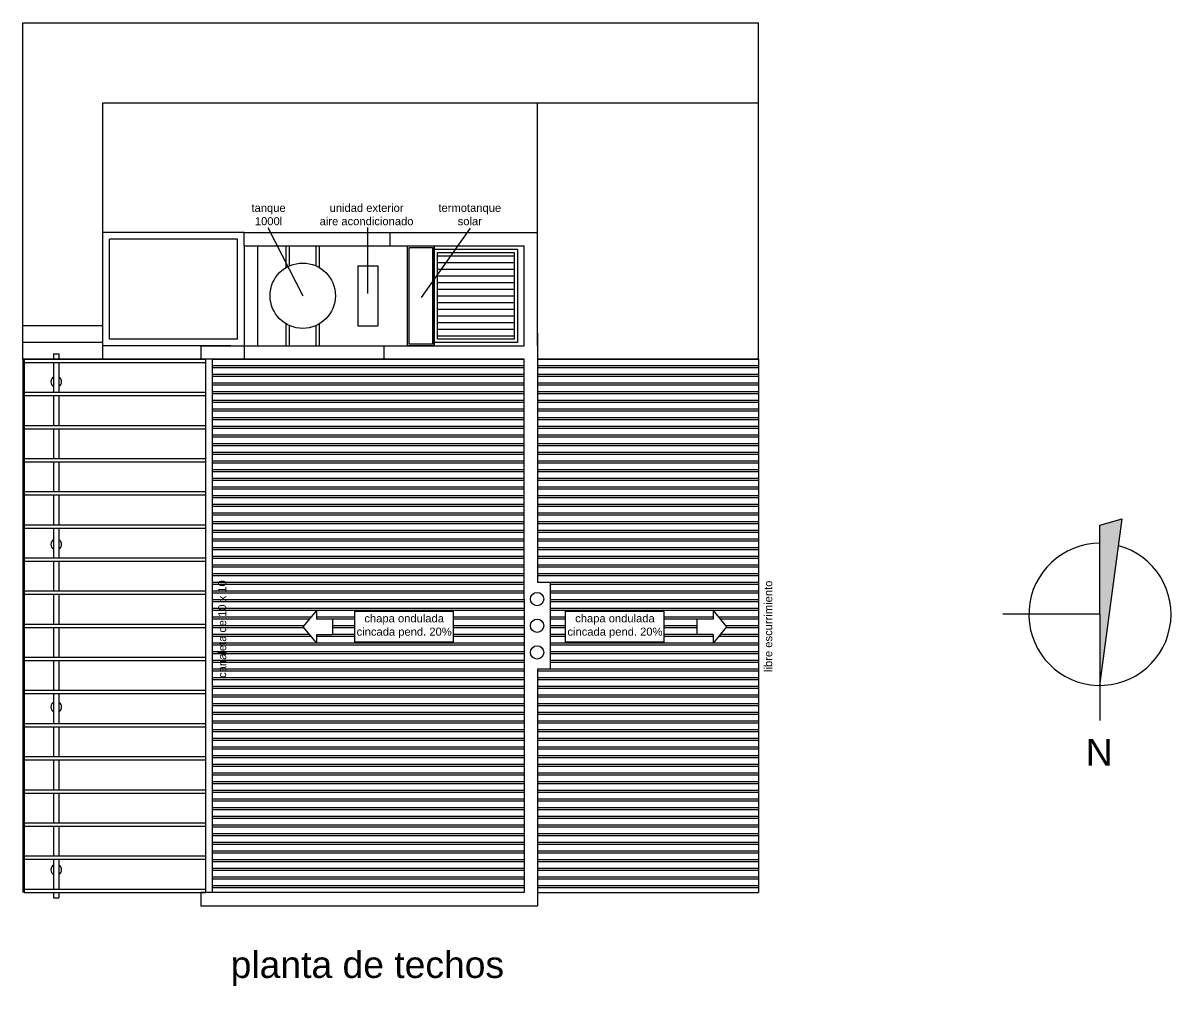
# Model space of a CAD drawing. Header units: millimetres. Extents: x 0 to 6982707, y 6395274 to 12792127.
# Drawn here: x 3491427.64 to 3491444.85, y 6396010.09 to 6396024.54 of the extents above; entities that cross this region are included whole.
import ezdxf

# ---------------------------------------------------------------- set-up
doc = ezdxf.new("R2010")
doc.units = ezdxf.units.MM
doc.header["$LTSCALE"] = 0.01
doc.linetypes.add('DASHED', pattern=[19.05, 12.7, -6.35])
for name, color, linetype in [('auxiliar', 1, 'Continuous'), ('loteo', 4, 'Continuous'), ('mamposteria', 3, 'Continuous')]:
    doc.layers.add(name, color=color, linetype=linetype)
doc.styles.add('ARIAL', font='arial.ttf')

msp = doc.modelspace()

# ---------------------------------------------------------------- hatches: boundary and pattern name
at = {"layer": 'loteo', "ltscale": 0.01}
h = msp.add_hatch(color=256, dxfattribs=at)
h.dxf.hatch_style = 1
h.paths.add_polyline_path([(3491444.119, 6396017.103), (3491443.787, 6396017.005), (3491443.787, 6396015.669), (3491443.787, 6396014.602)])

# ---------------------------------------------------------------- linework, layer by layer
at = {"layer": 'auxiliar', "linetype": 'DASHED'}
for p, q in [((3491427.635, 6396019.498), (3491427.635, 6396011.498)), ((3491430.951, 6396019.498), (3491427.635, 6396019.498))]:
    msp.add_line(p, q, dxfattribs=at)
at = {"layer": 'loteo', "ltscale": 0.01}
for p, q in [((3491430.951, 6396021.398), (3491435.351, 6396021.398)), ((3491430.951, 6396021.198), (3491430.951, 6396021.398)), ((3491433.141, 6396021.198), (3491433.141, 6396021.398)), ((3491435.351, 6396019.698), (3491435.351, 6396021.398)), ((3491430.951, 6396021.198), (3491433.141, 6396021.198)), ((3491430.951, 6396021.198), (3491430.951, 6396019.698)), ((3491431.151, 6396021.198), (3491431.151, 6396019.698)), ((3491431.581, 6396020.87), (3491431.581, 6396021.198)), ((3491431.631, 6396020.896), (3491431.631, 6396021.198)), ((3491432.031, 6396020.896), (3491432.031, 6396021.198)), ((3491432.081, 6396020.87), (3491432.081, 6396021.198)), ((3491433.141, 6396021.198), (3491435.151, 6396021.198)), ((3491433.401, 6396019.698), (3491433.401, 6396021.198)), ((3491433.801, 6396019.698), (3491433.801, 6396021.198)), ((3491435.151, 6396019.698), (3491435.151, 6396021.198)), ((3491432.655, 6396020.898), (3491432.655, 6396019.998)), ((3491432.655, 6396020.898), (3491432.955, 6396020.898)), ((3491432.955, 6396020.898), (3491432.955, 6396019.998)), ((3491433.851, 6396021.048), (3491435.001, 6396021.048)), ((3491433.851, 6396020.948), (3491435.001, 6396020.948)), ((3491433.851, 6396020.848), (3491435.001, 6396020.848)), ((3491433.851, 6396020.748), (3491435.001, 6396020.748)), ((3491433.851, 6396020.648), (3491435.001, 6396020.648)), ((3491433.851, 6396020.548), (3491435.001, 6396020.548)), ((3491433.851, 6396020.448), (3491435.001, 6396020.448)), ((3491433.851, 6396020.348), (3491435.001, 6396020.348)), ((3491433.851, 6396020.248), (3491435.001, 6396020.248)), ((3491433.851, 6396020.148), (3491435.001, 6396020.148)), ((3491433.851, 6396020.048), (3491435.001, 6396020.048)), ((3491431.581, 6396019.698), (3491431.581, 6396020.027)), ((3491431.631, 6396019.698), (3491431.631, 6396020.001)), ((3491432.031, 6396019.698), (3491432.031, 6396020.001)), ((3491432.081, 6396019.698), (3491432.081, 6396020.027)), ((3491432.655, 6396019.998), (3491432.955, 6396019.998)), ((3491433.851, 6396019.948), (3491435.001, 6396019.948)), ((3491435.351, 6396019.888), (3491435.351, 6396019.698)), ((3491430.301, 6396019.698), (3491430.301, 6396019.498)), ((3491430.751, 6396019.698), (3491430.301, 6396019.698)), ((3491430.301, 6396019.698), (3491430.951, 6396019.698)), ((3491430.951, 6396019.698), (3491435.151, 6396019.698)), ((3491430.951, 6396019.698), (3491430.951, 6396019.498)), ((3491433.051, 6396019.498), (3491433.051, 6396019.698)), ((3491433.851, 6396019.848), (3491435.001, 6396019.848)), ((3491435.351, 6396019.698), (3491435.351, 6396016.798)), ((3491428.095, 6396019.577), (3491428.095, 6396019.497)), ((3491428.095, 6396019.577), (3491428.175, 6396019.577)), ((3491428.175, 6396019.577), (3491428.175, 6396019.497)), ((3491427.655, 6396019.497), (3491430.371, 6396019.497)), ((3491427.655, 6396019.447), (3491427.655, 6396019.497)), ((3491427.655, 6396019.447), (3491430.371, 6396019.447)), ((3491428.095, 6396019.447), (3491428.095, 6396019)), ((3491428.175, 6396019.447), (3491428.175, 6396019)), ((3491430.751, 6396019.498), (3491430.301, 6396019.498)), ((3491430.951, 6396019.498), (3491430.301, 6396019.498)), ((3491430.371, 6396019.498), (3491430.371, 6396011.498)), ((3491430.471, 6396019.498), (3491435.151, 6396019.498)), ((3491430.471, 6396019.498), (3491435.151, 6396019.498)), ((3491430.471, 6396019.498), (3491430.471, 6396011.498)), ((3491435.151, 6396019.498), (3491430.471, 6396019.498)), ((3491435.151, 6396019.398), (3491430.471, 6396019.398)), ((3491435.151, 6396019.368), (3491430.471, 6396019.368)), ((3491430.951, 6396019.498), (3491435.151, 6396019.498)), ((3491435.151, 6396016.798), (3491435.151, 6396019.498)), ((3491438.666, 6396019.498), (3491435.351, 6396019.498)), ((3491435.351, 6396019.498), (3491438.666, 6396019.498)), ((3491435.351, 6396019.498), (3491438.666, 6396019.498)), ((3491438.666, 6396019.398), (3491435.351, 6396019.398)), ((3491438.666, 6396019.368), (3491435.351, 6396019.368)), ((3491438.666, 6396019.498), (3491438.666, 6396011.498)), ((3491438.666, 6396019.498), (3491438.666, 6396011.498)), ((3491435.151, 6396019.268), (3491430.471, 6396019.268)), ((3491435.151, 6396019.238), (3491430.471, 6396019.238)), ((3491438.666, 6396019.268), (3491435.351, 6396019.268)), ((3491438.666, 6396019.238), (3491435.351, 6396019.238)), ((3491427.655, 6396019), (3491430.371, 6396019)), ((3491427.655, 6396019), (3491427.655, 6396018.95)), ((3491435.151, 6396019.138), (3491430.471, 6396019.138)), ((3491435.151, 6396019.138), (3491430.471, 6396019.138)), ((3491435.151, 6396019.108), (3491430.471, 6396019.108)), ((3491435.151, 6396019.008), (3491430.471, 6396019.008)), ((3491438.666, 6396019.138), (3491435.351, 6396019.138)), ((3491438.666, 6396019.138), (3491435.351, 6396019.138)), ((3491438.666, 6396019.108), (3491435.351, 6396019.108)), ((3491438.666, 6396019.008), (3491435.351, 6396019.008)), ((3491427.655, 6396018.95), (3491430.371, 6396018.95)), ((3491428.095, 6396018.95), (3491428.095, 6396018.503)), ((3491428.175, 6396018.95), (3491428.175, 6396018.503)), ((3491435.151, 6396018.978), (3491430.471, 6396018.978)), ((3491435.151, 6396018.878), (3491430.471, 6396018.878)), ((3491435.151, 6396018.848), (3491430.471, 6396018.848)), ((3491438.666, 6396018.978), (3491435.351, 6396018.978)), ((3491438.666, 6396018.878), (3491435.351, 6396018.878)), ((3491438.666, 6396018.848), (3491435.351, 6396018.848)), ((3491435.151, 6396018.748), (3491430.471, 6396018.748)), ((3491435.151, 6396018.718), (3491430.471, 6396018.718)), ((3491438.666, 6396018.748), (3491435.351, 6396018.748)), ((3491438.666, 6396018.718), (3491435.351, 6396018.718)), ((3491427.655, 6396018.503), (3491430.371, 6396018.503)), ((3491427.655, 6396018.503), (3491427.655, 6396018.453)), ((3491435.151, 6396018.618), (3491430.471, 6396018.618)), ((3491435.151, 6396018.588), (3491430.471, 6396018.588)), ((3491435.151, 6396018.488), (3491430.471, 6396018.488)), ((3491435.151, 6396018.488), (3491430.471, 6396018.488)), ((3491438.666, 6396018.618), (3491435.351, 6396018.618)), ((3491438.666, 6396018.588), (3491435.351, 6396018.588)), ((3491438.666, 6396018.488), (3491435.351, 6396018.488)), ((3491438.666, 6396018.488), (3491435.351, 6396018.488)), ((3491427.655, 6396018.453), (3491430.371, 6396018.453)), ((3491428.095, 6396018.453), (3491428.095, 6396018.007)), ((3491428.175, 6396018.453), (3491428.175, 6396018.007)), ((3491435.151, 6396018.458), (3491430.471, 6396018.458)), ((3491435.151, 6396018.358), (3491430.471, 6396018.358)), ((3491435.151, 6396018.328), (3491430.471, 6396018.328)), ((3491438.666, 6396018.458), (3491435.351, 6396018.458)), ((3491438.666, 6396018.358), (3491435.351, 6396018.358)), ((3491438.666, 6396018.328), (3491435.351, 6396018.328)), ((3491435.151, 6396018.228), (3491430.471, 6396018.228)), ((3491435.151, 6396018.198), (3491430.471, 6396018.198)), ((3491438.666, 6396018.228), (3491435.351, 6396018.228)), ((3491438.666, 6396018.198), (3491435.351, 6396018.198)), ((3491427.655, 6396018.007), (3491430.371, 6396018.007)), ((3491427.655, 6396018.007), (3491427.655, 6396017.957)), ((3491435.151, 6396018.098), (3491430.471, 6396018.098)), ((3491435.151, 6396018.068), (3491430.471, 6396018.068)), ((3491435.151, 6396017.968), (3491430.471, 6396017.968)), ((3491438.666, 6396018.098), (3491435.351, 6396018.098)), ((3491438.666, 6396018.068), (3491435.351, 6396018.068)), ((3491438.666, 6396017.968), (3491435.351, 6396017.968)), ((3491427.655, 6396017.957), (3491430.371, 6396017.957)), ((3491428.095, 6396017.957), (3491428.095, 6396017.51)), ((3491428.175, 6396017.957), (3491428.175, 6396017.51)), ((3491435.151, 6396017.938), (3491430.471, 6396017.938)), ((3491435.151, 6396017.838), (3491430.471, 6396017.838)), ((3491435.151, 6396017.838), (3491430.471, 6396017.838)), ((3491435.151, 6396017.808), (3491430.471, 6396017.808)), ((3491438.666, 6396017.938), (3491435.351, 6396017.938)), ((3491438.666, 6396017.838), (3491435.351, 6396017.838)), ((3491438.666, 6396017.838), (3491435.351, 6396017.838)), ((3491438.666, 6396017.808), (3491435.351, 6396017.808)), ((3491435.151, 6396017.708), (3491430.471, 6396017.708)), ((3491435.151, 6396017.678), (3491430.471, 6396017.678)), ((3491438.666, 6396017.708), (3491435.351, 6396017.708)), ((3491438.666, 6396017.678), (3491435.351, 6396017.678)), ((3491427.655, 6396017.51), (3491430.371, 6396017.51)), ((3491427.655, 6396017.51), (3491427.655, 6396017.46)), ((3491427.655, 6396017.46), (3491430.371, 6396017.46)), ((3491428.095, 6396017.46), (3491428.095, 6396017.013)), ((3491428.175, 6396017.46), (3491428.175, 6396017.013)), ((3491435.151, 6396017.578), (3491430.471, 6396017.578)), ((3491435.151, 6396017.548), (3491430.471, 6396017.548)), ((3491435.151, 6396017.448), (3491430.471, 6396017.448)), ((3491438.666, 6396017.578), (3491435.351, 6396017.578)), ((3491438.666, 6396017.548), (3491435.351, 6396017.548)), ((3491438.666, 6396017.448), (3491435.351, 6396017.448)), ((3491435.151, 6396017.418), (3491430.471, 6396017.418)), ((3491435.151, 6396017.318), (3491430.471, 6396017.318)), ((3491435.151, 6396017.288), (3491430.471, 6396017.288)), ((3491438.666, 6396017.418), (3491435.351, 6396017.418)), ((3491438.666, 6396017.318), (3491435.351, 6396017.318)), ((3491438.666, 6396017.288), (3491435.351, 6396017.288)), ((3491435.151, 6396017.188), (3491430.471, 6396017.188)), ((3491435.151, 6396017.188), (3491430.471, 6396017.188)), ((3491435.151, 6396017.158), (3491430.471, 6396017.158)), ((3491438.666, 6396017.188), (3491435.351, 6396017.188)), ((3491438.666, 6396017.188), (3491435.351, 6396017.188)), ((3491438.666, 6396017.158), (3491435.351, 6396017.158)), ((3491443.787, 6396014.602), (3491444.119, 6396017.103)), ((3491443.787, 6396017.005), (3491444.119, 6396017.103)), ((3491427.655, 6396017.013), (3491430.371, 6396017.013)), ((3491427.655, 6396017.013), (3491427.655, 6396016.963)), ((3491427.655, 6396016.963), (3491430.371, 6396016.963)), ((3491428.095, 6396016.963), (3491428.095, 6396016.516)), ((3491428.175, 6396016.963), (3491428.175, 6396016.516)), ((3491435.151, 6396017.058), (3491430.471, 6396017.058)), ((3491435.151, 6396017.028), (3491430.471, 6396017.028)), ((3491438.666, 6396017.058), (3491435.351, 6396017.058)), ((3491438.666, 6396017.028), (3491435.351, 6396017.028)), ((3491443.787, 6396015.669), (3491443.787, 6396017.005)), ((3491435.151, 6396016.928), (3491430.471, 6396016.928)), ((3491435.151, 6396016.898), (3491430.471, 6396016.898)), ((3491435.151, 6396016.798), (3491430.471, 6396016.798)), ((3491435.151, 6396016.768), (3491430.471, 6396016.768)), ((3491435.151, 6396015.898), (3491435.151, 6396016.798)), ((3491438.666, 6396016.928), (3491435.351, 6396016.928)), ((3491438.666, 6396016.898), (3491435.351, 6396016.898)), ((3491435.351, 6396016.798), (3491435.351, 6396016.148)), ((3491438.666, 6396016.798), (3491435.351, 6396016.798)), ((3491438.666, 6396016.768), (3491435.351, 6396016.768)), ((3491435.151, 6396016.668), (3491430.471, 6396016.668)), ((3491435.151, 6396016.638), (3491430.471, 6396016.638)), ((3491438.666, 6396016.668), (3491435.351, 6396016.668)), ((3491438.666, 6396016.638), (3491435.351, 6396016.638)), ((3491427.655, 6396016.516), (3491430.371, 6396016.516)), ((3491427.655, 6396016.516), (3491427.655, 6396016.466)), ((3491427.655, 6396016.466), (3491430.371, 6396016.466)), ((3491428.095, 6396016.466), (3491428.095, 6396016.019)), ((3491428.175, 6396016.466), (3491428.175, 6396016.019)), ((3491435.151, 6396016.538), (3491430.471, 6396016.538)), ((3491435.151, 6396016.538), (3491430.471, 6396016.538)), ((3491435.151, 6396016.508), (3491430.471, 6396016.508)), ((3491438.666, 6396016.538), (3491435.351, 6396016.538)), ((3491438.666, 6396016.538), (3491435.351, 6396016.538)), ((3491438.666, 6396016.508), (3491435.351, 6396016.508)), ((3491435.151, 6396016.408), (3491430.471, 6396016.408)), ((3491435.151, 6396016.378), (3491430.471, 6396016.378)), ((3491435.151, 6396016.278), (3491430.471, 6396016.278)), ((3491435.151, 6396016.248), (3491430.471, 6396016.248)), ((3491438.666, 6396016.408), (3491435.351, 6396016.408)), ((3491438.666, 6396016.378), (3491435.351, 6396016.378)), ((3491438.666, 6396016.278), (3491435.351, 6396016.278)), ((3491438.666, 6396016.248), (3491435.351, 6396016.248)), ((3491435.151, 6396016.148), (3491430.471, 6396016.148)), ((3491435.151, 6396016.118), (3491430.471, 6396016.118)), ((3491435.541, 6396016.148), (3491435.351, 6396016.148)), ((3491435.541, 6396016.148), (3491435.541, 6396014.848)), ((3491438.666, 6396016.148), (3491435.541, 6396016.148)), ((3491438.666, 6396016.118), (3491435.541, 6396016.118)), ((3491427.655, 6396016.019), (3491430.371, 6396016.019)), ((3491427.655, 6396016.019), (3491427.655, 6396015.969)), ((3491427.655, 6396015.969), (3491430.371, 6396015.969)), ((3491428.095, 6396015.969), (3491428.095, 6396015.523)), ((3491428.175, 6396015.969), (3491428.175, 6396015.523)), ((3491435.151, 6396016.018), (3491430.471, 6396016.018)), ((3491435.151, 6396015.988), (3491430.471, 6396015.988)), ((3491435.151, 6396015.898), (3491435.151, 6396011.498)), ((3491438.666, 6396016.018), (3491435.541, 6396016.018)), ((3491438.666, 6396015.988), (3491435.541, 6396015.988)), ((3491435.151, 6396015.888), (3491430.471, 6396015.888)), ((3491435.151, 6396015.888), (3491430.471, 6396015.888)), ((3491435.151, 6396015.858), (3491430.471, 6396015.858)), ((3491435.151, 6396015.758), (3491430.471, 6396015.758)), ((3491435.151, 6396015.728), (3491430.471, 6396015.728)), ((3491432.035, 6396015.728), (3491431.835, 6396015.483)), ((3491432.035, 6396015.728), (3491432.035, 6396015.598)), ((3491438.666, 6396015.888), (3491435.541, 6396015.888)), ((3491438.666, 6396015.888), (3491435.541, 6396015.888)), ((3491438.666, 6396015.858), (3491435.541, 6396015.858)), ((3491438.666, 6396015.758), (3491435.541, 6396015.758)), ((3491438.666, 6396015.728), (3491435.541, 6396015.728)), ((3491437.987, 6396015.728), (3491437.987, 6396015.598)), ((3491437.987, 6396015.728), (3491438.186, 6396015.483)), ((3491431.953, 6396015.628), (3491430.471, 6396015.628)), ((3491431.929, 6396015.598), (3491430.471, 6396015.598)), ((3491432.61, 6396015.628), (3491432.035, 6396015.628)), ((3491432.61, 6396015.598), (3491432.035, 6396015.598)), ((3491432.279, 6396015.598), (3491432.279, 6396015.368)), ((3491435.151, 6396015.628), (3491434.086, 6396015.628)), ((3491435.151, 6396015.598), (3491434.086, 6396015.598)), ((3491435.77, 6396015.628), (3491435.541, 6396015.628)), ((3491435.77, 6396015.598), (3491435.541, 6396015.598)), ((3491437.987, 6396015.628), (3491437.246, 6396015.628)), ((3491437.987, 6396015.598), (3491437.246, 6396015.598)), ((3491437.742, 6396015.598), (3491437.742, 6396015.368)), ((3491438.666, 6396015.628), (3491438.068, 6396015.628)), ((3491438.666, 6396015.598), (3491438.093, 6396015.598)), ((3491443.787, 6396015.669), (3491442.328, 6396015.669)), ((3491443.787, 6396015.669), (3491443.787, 6396014.077)), ((3491427.655, 6396015.523), (3491430.371, 6396015.523)), ((3491427.655, 6396015.523), (3491427.655, 6396015.473)), ((3491427.655, 6396015.473), (3491430.371, 6396015.473)), ((3491428.095, 6396015.473), (3491428.095, 6396015.026)), ((3491428.175, 6396015.473), (3491428.175, 6396015.026)), ((3491431.847, 6396015.498), (3491430.471, 6396015.498)), ((3491431.847, 6396015.468), (3491430.471, 6396015.468)), ((3491431.835, 6396015.483), (3491432.035, 6396015.238)), ((3491432.61, 6396015.498), (3491432.279, 6396015.498)), ((3491432.61, 6396015.468), (3491432.279, 6396015.468)), ((3491435.151, 6396015.498), (3491434.086, 6396015.498)), ((3491435.151, 6396015.468), (3491434.086, 6396015.468)), ((3491435.77, 6396015.498), (3491435.541, 6396015.498)), ((3491435.77, 6396015.468), (3491435.541, 6396015.468)), ((3491437.742, 6396015.498), (3491437.246, 6396015.498)), ((3491437.742, 6396015.468), (3491437.246, 6396015.468)), ((3491438.186, 6396015.483), (3491437.987, 6396015.238)), ((3491438.666, 6396015.498), (3491438.174, 6396015.498)), ((3491438.666, 6396015.468), (3491438.174, 6396015.468)), ((3491431.929, 6396015.368), (3491430.471, 6396015.368)), ((3491431.953, 6396015.338), (3491430.471, 6396015.338)), ((3491435.151, 6396015.238), (3491430.471, 6396015.238)), ((3491432.035, 6396015.368), (3491432.035, 6396015.238)), ((3491432.035, 6396015.368), (3491432.279, 6396015.368)), ((3491432.61, 6396015.338), (3491432.035, 6396015.338)), ((3491432.61, 6396015.368), (3491432.279, 6396015.368)), ((3491435.151, 6396015.368), (3491434.086, 6396015.368)), ((3491435.151, 6396015.338), (3491434.086, 6396015.338)), ((3491435.77, 6396015.368), (3491435.541, 6396015.368)), ((3491435.77, 6396015.338), (3491435.541, 6396015.338)), ((3491438.666, 6396015.238), (3491435.541, 6396015.238)), ((3491437.987, 6396015.368), (3491437.246, 6396015.368)), ((3491437.987, 6396015.338), (3491437.246, 6396015.338)), ((3491437.987, 6396015.368), (3491437.987, 6396015.238)), ((3491438.666, 6396015.338), (3491438.068, 6396015.338)), ((3491438.666, 6396015.368), (3491438.093, 6396015.368)), ((3491435.151, 6396015.208), (3491430.471, 6396015.208)), ((3491435.151, 6396015.208), (3491430.471, 6396015.208)), ((3491435.151, 6396015.108), (3491430.471, 6396015.108)), ((3491435.151, 6396015.078), (3491430.471, 6396015.078)), ((3491438.666, 6396015.208), (3491435.541, 6396015.208)), ((3491438.666, 6396015.208), (3491435.541, 6396015.208)), ((3491438.666, 6396015.108), (3491435.541, 6396015.108)), ((3491438.666, 6396015.078), (3491435.541, 6396015.078)), ((3491427.655, 6396015.026), (3491430.371, 6396015.026)), ((3491427.655, 6396015.026), (3491427.655, 6396014.976)), ((3491427.655, 6396014.976), (3491430.371, 6396014.976)), ((3491428.095, 6396014.976), (3491428.095, 6396014.529)), ((3491428.175, 6396014.976), (3491428.175, 6396014.529)), ((3491435.151, 6396014.978), (3491430.471, 6396014.978)), ((3491435.151, 6396014.948), (3491430.471, 6396014.948)), ((3491438.666, 6396014.978), (3491435.541, 6396014.978)), ((3491438.666, 6396014.948), (3491435.541, 6396014.948)), ((3491435.151, 6396014.848), (3491430.471, 6396014.848)), ((3491435.151, 6396014.818), (3491430.471, 6396014.818)), ((3491435.151, 6396014.718), (3491430.471, 6396014.718)), ((3491435.351, 6396014.848), (3491435.351, 6396011.298)), ((3491435.541, 6396014.848), (3491435.351, 6396014.848)), ((3491438.666, 6396014.818), (3491435.351, 6396014.818)), ((3491438.666, 6396014.718), (3491435.351, 6396014.718)), ((3491438.666, 6396014.848), (3491435.541, 6396014.848)), ((3491427.655, 6396014.529), (3491430.371, 6396014.529)), ((3491427.655, 6396014.529), (3491427.655, 6396014.479)), ((3491435.151, 6396014.688), (3491430.471, 6396014.688)), ((3491435.151, 6396014.588), (3491430.471, 6396014.588)), ((3491435.151, 6396014.558), (3491430.471, 6396014.558)), ((3491435.151, 6396014.558), (3491430.471, 6396014.558)), ((3491438.666, 6396014.688), (3491435.351, 6396014.688)), ((3491438.666, 6396014.588), (3491435.351, 6396014.588)), ((3491438.666, 6396014.558), (3491435.351, 6396014.558)), ((3491438.666, 6396014.558), (3491435.351, 6396014.558)), ((3491427.655, 6396014.479), (3491430.371, 6396014.479)), ((3491428.095, 6396014.479), (3491428.095, 6396014.032)), ((3491428.175, 6396014.479), (3491428.175, 6396014.032)), ((3491435.151, 6396014.458), (3491430.471, 6396014.458)), ((3491435.151, 6396014.428), (3491430.471, 6396014.428)), ((3491438.666, 6396014.458), (3491435.351, 6396014.458)), ((3491438.666, 6396014.428), (3491435.351, 6396014.428)), ((3491435.151, 6396014.328), (3491430.471, 6396014.328)), ((3491435.151, 6396014.298), (3491430.471, 6396014.298)), ((3491435.151, 6396014.198), (3491430.471, 6396014.198)), ((3491438.666, 6396014.328), (3491435.351, 6396014.328)), ((3491438.666, 6396014.298), (3491435.351, 6396014.298)), ((3491438.666, 6396014.198), (3491435.351, 6396014.198)), ((3491427.655, 6396014.032), (3491430.371, 6396014.032)), ((3491427.655, 6396014.032), (3491427.655, 6396013.982)), ((3491435.151, 6396014.168), (3491430.471, 6396014.168)), ((3491435.151, 6396014.068), (3491430.471, 6396014.068)), ((3491435.151, 6396014.038), (3491430.471, 6396014.038)), ((3491438.666, 6396014.168), (3491435.351, 6396014.168)), ((3491438.666, 6396014.068), (3491435.351, 6396014.068)), ((3491438.666, 6396014.038), (3491435.351, 6396014.038)), ((3491427.655, 6396013.982), (3491430.371, 6396013.982)), ((3491428.095, 6396013.982), (3491428.095, 6396013.535)), ((3491428.175, 6396013.982), (3491428.175, 6396013.535)), ((3491435.151, 6396013.938), (3491430.471, 6396013.938)), ((3491435.151, 6396013.908), (3491430.471, 6396013.908)), ((3491435.151, 6396013.908), (3491430.471, 6396013.908)), ((3491438.666, 6396013.938), (3491435.351, 6396013.938)), ((3491438.666, 6396013.908), (3491435.351, 6396013.908)), ((3491438.666, 6396013.908), (3491435.351, 6396013.908)), ((3491435.151, 6396013.808), (3491430.471, 6396013.808)), ((3491435.151, 6396013.778), (3491430.471, 6396013.778)), ((3491435.151, 6396013.678), (3491430.471, 6396013.678)), ((3491438.666, 6396013.808), (3491435.351, 6396013.808)), ((3491438.666, 6396013.778), (3491435.351, 6396013.778)), ((3491438.666, 6396013.678), (3491435.351, 6396013.678)), ((3491427.655, 6396013.535), (3491430.371, 6396013.535)), ((3491427.655, 6396013.535), (3491427.655, 6396013.485)), ((3491435.151, 6396013.648), (3491430.471, 6396013.648)), ((3491435.151, 6396013.548), (3491430.471, 6396013.548)), ((3491435.151, 6396013.518), (3491430.471, 6396013.518)), ((3491438.666, 6396013.648), (3491435.351, 6396013.648)), ((3491438.666, 6396013.548), (3491435.351, 6396013.548)), ((3491438.666, 6396013.518), (3491435.351, 6396013.518)), ((3491427.655, 6396013.485), (3491430.371, 6396013.485)), ((3491428.095, 6396013.485), (3491428.095, 6396013.039)), ((3491428.175, 6396013.485), (3491428.175, 6396013.039)), ((3491435.151, 6396013.418), (3491430.471, 6396013.418)), ((3491435.151, 6396013.388), (3491430.471, 6396013.388)), ((3491438.666, 6396013.418), (3491435.351, 6396013.418)), ((3491438.666, 6396013.388), (3491435.351, 6396013.388)), ((3491435.151, 6396013.288), (3491430.471, 6396013.288)), ((3491435.151, 6396013.258), (3491430.471, 6396013.258)), ((3491435.151, 6396013.258), (3491430.471, 6396013.258)), ((3491435.151, 6396013.158), (3491430.471, 6396013.158)), ((3491438.666, 6396013.288), (3491435.351, 6396013.288)), ((3491438.666, 6396013.258), (3491435.351, 6396013.258)), ((3491438.666, 6396013.258), (3491435.351, 6396013.258)), ((3491438.666, 6396013.158), (3491435.351, 6396013.158)), ((3491427.655, 6396013.039), (3491430.371, 6396013.039)), ((3491427.655, 6396013.039), (3491427.655, 6396012.989)), ((3491427.655, 6396012.989), (3491430.371, 6396012.989)), ((3491428.095, 6396012.989), (3491428.095, 6396012.542)), ((3491428.175, 6396012.989), (3491428.175, 6396012.542)), ((3491435.151, 6396013.128), (3491430.471, 6396013.128)), ((3491435.151, 6396013.028), (3491430.471, 6396013.028)), ((3491435.151, 6396012.998), (3491430.471, 6396012.998)), ((3491438.666, 6396013.128), (3491435.351, 6396013.128)), ((3491438.666, 6396013.028), (3491435.351, 6396013.028)), ((3491438.666, 6396012.998), (3491435.351, 6396012.998)), ((3491435.151, 6396012.898), (3491430.471, 6396012.898)), ((3491435.151, 6396012.868), (3491430.471, 6396012.868)), ((3491438.666, 6396012.898), (3491435.351, 6396012.898)), ((3491438.666, 6396012.868), (3491435.351, 6396012.868)), ((3491435.151, 6396012.768), (3491430.471, 6396012.768)), ((3491435.151, 6396012.738), (3491430.471, 6396012.738)), ((3491435.151, 6396012.638), (3491430.471, 6396012.638)), ((3491438.666, 6396012.768), (3491435.351, 6396012.768)), ((3491438.666, 6396012.738), (3491435.351, 6396012.738)), ((3491438.666, 6396012.638), (3491435.351, 6396012.638)), ((3491427.655, 6396012.542), (3491430.371, 6396012.542)), ((3491427.655, 6396012.542), (3491427.655, 6396012.492)), ((3491427.655, 6396012.492), (3491430.371, 6396012.492)), ((3491428.095, 6396012.492), (3491428.095, 6396012.045)), ((3491428.175, 6396012.492), (3491428.175, 6396012.045)), ((3491435.151, 6396012.608), (3491430.471, 6396012.608)), ((3491435.151, 6396012.608), (3491430.471, 6396012.608)), ((3491435.151, 6396012.508), (3491430.471, 6396012.508)), ((3491435.151, 6396012.478), (3491430.471, 6396012.478)), ((3491438.666, 6396012.608), (3491435.351, 6396012.608)), ((3491438.666, 6396012.608), (3491435.351, 6396012.608)), ((3491438.666, 6396012.508), (3491435.351, 6396012.508)), ((3491438.666, 6396012.478), (3491435.351, 6396012.478)), ((3491435.151, 6396012.378), (3491430.471, 6396012.378)), ((3491435.151, 6396012.348), (3491430.471, 6396012.348)), ((3491438.666, 6396012.378), (3491435.351, 6396012.378)), ((3491438.666, 6396012.348), (3491435.351, 6396012.348)), ((3491435.151, 6396012.248), (3491430.471, 6396012.248)), ((3491435.151, 6396012.218), (3491430.471, 6396012.218)), ((3491435.151, 6396012.118), (3491430.471, 6396012.118)), ((3491438.666, 6396012.248), (3491435.351, 6396012.248)), ((3491438.666, 6396012.218), (3491435.351, 6396012.218)), ((3491438.666, 6396012.118), (3491435.351, 6396012.118)), ((3491427.655, 6396012.045), (3491430.371, 6396012.045)), ((3491427.655, 6396012.045), (3491427.655, 6396011.995)), ((3491427.655, 6396011.995), (3491430.371, 6396011.995)), ((3491428.095, 6396011.995), (3491428.095, 6396011.548)), ((3491428.175, 6396011.995), (3491428.175, 6396011.548)), ((3491435.151, 6396012.088), (3491430.471, 6396012.088)), ((3491435.151, 6396011.988), (3491430.471, 6396011.988)), ((3491435.151, 6396011.958), (3491430.471, 6396011.958)), ((3491435.151, 6396011.958), (3491430.471, 6396011.958)), ((3491438.666, 6396012.088), (3491435.351, 6396012.088)), ((3491438.666, 6396011.988), (3491435.351, 6396011.988)), ((3491438.666, 6396011.958), (3491435.351, 6396011.958)), ((3491438.666, 6396011.958), (3491435.351, 6396011.958)), ((3491435.151, 6396011.858), (3491430.471, 6396011.858)), ((3491435.151, 6396011.828), (3491430.471, 6396011.828)), ((3491438.666, 6396011.858), (3491435.351, 6396011.858)), ((3491438.666, 6396011.828), (3491435.351, 6396011.828)), ((3491435.151, 6396011.728), (3491430.471, 6396011.728)), ((3491435.151, 6396011.698), (3491430.471, 6396011.698)), ((3491435.151, 6396011.598), (3491430.471, 6396011.598)), ((3491438.666, 6396011.728), (3491435.351, 6396011.728)), ((3491438.666, 6396011.698), (3491435.351, 6396011.698)), ((3491438.666, 6396011.598), (3491435.351, 6396011.598)), ((3491427.655, 6396011.548), (3491430.371, 6396011.548)), ((3491427.655, 6396011.548), (3491427.655, 6396011.498)), ((3491427.655, 6396011.498), (3491430.371, 6396011.498)), ((3491428.095, 6396011.498), (3491428.175, 6396011.498)), ((3491428.095, 6396011.498), (3491428.095, 6396011.418)), ((3491428.175, 6396011.498), (3491428.175, 6396011.418)), ((3491430.301, 6396011.498), (3491430.301, 6396011.298)), ((3491430.951, 6396011.498), (3491430.301, 6396011.498)), ((3491435.151, 6396011.568), (3491430.471, 6396011.568)), ((3491435.151, 6396011.498), (3491430.951, 6396011.498)), ((3491438.666, 6396011.568), (3491435.351, 6396011.568)), ((3491435.351, 6396011.498), (3491438.666, 6396011.498)), ((3491435.351, 6396011.498), (3491438.666, 6396011.498)), ((3491428.095, 6396011.418), (3491428.175, 6396011.418)), ((3491430.301, 6396011.298), (3491435.351, 6396011.298))]:
    msp.add_line(p, q, dxfattribs=at)
for points in [[(3491433.401, 6396021.198), (3491433.801, 6396021.198), (3491433.801, 6396019.698), (3491433.401, 6396019.698)], [(3491433.426, 6396021.173), (3491433.776, 6396021.173), (3491433.776, 6396019.723), (3491433.426, 6396019.723)], [(3491433.801, 6396021.148), (3491435.051, 6396021.148), (3491435.051, 6396019.748), (3491433.801, 6396019.748)], [(3491433.851, 6396021.098), (3491435.001, 6396021.098), (3491435.001, 6396019.798), (3491433.851, 6396019.798)], [(3491432.61, 6396015.252), (3491432.61, 6396015.717), (3491434.086, 6396015.717), (3491434.086, 6396015.252)], [(3491435.77, 6396015.252), (3491435.77, 6396015.717), (3491437.246, 6396015.717), (3491437.246, 6396015.252)]]:
    msp.add_lwpolyline(points, close=True, dxfattribs=at)
for centre, radius in [((3491431.831, 6396020.448), 0.49), ((3491435.346, 6396015.898), 0.1), ((3491435.346, 6396015.498), 0.1), ((3491435.346, 6396015.098), 0.1)]:
    msp.add_circle(centre, radius, dxfattribs=at)
for centre, radius, start, end in [((3491428.135, 6396019.158), 0.08, 120, 240), ((3491428.135, 6396019.158), 0.08, 300, 60), ((3491428.135, 6396016.718), 0.08, 120, 240), ((3491428.135, 6396016.718), 0.08, 300, 60), ((3491443.787, 6396015.669), 1.066, 90, 74.8934), ((3491428.135, 6396014.279), 0.08, 120, 240), ((3491428.135, 6396014.279), 0.08, 300, 60), ((3491428.135, 6396011.839), 0.08, 120, 240), ((3491428.135, 6396011.839), 0.08, 300, 60)]:
    msp.add_arc(centre, radius, start, end, dxfattribs=at)
at = {"layer": 'mamposteria', "color": 251, "ltscale": 0.03}
for p, q in [((3491427.635, 6396024.538), (3491438.666, 6396024.538)), ((3491427.635, 6396019.498), (3491427.635, 6396024.538)), ((3491438.666, 6396019.498), (3491438.666, 6396024.538)), ((3491428.835, 6396023.338), (3491438.666, 6396023.338)), ((3491428.835, 6396019.498), (3491428.835, 6396023.338)), ((3491435.351, 6396021.398), (3491435.351, 6396023.338)), ((3491431.307, 6396021.473), (3491431.831, 6396020.448)), ((3491432.805, 6396020.481), (3491432.805, 6396021.469)), ((3491434.34, 6396021.461), (3491433.607, 6396020.421)), ((3491430.951, 6396021.398), (3491428.835, 6396021.398)), ((3491428.935, 6396019.798), (3491428.935, 6396021.298)), ((3491430.851, 6396021.298), (3491428.935, 6396021.298)), ((3491430.851, 6396019.798), (3491430.851, 6396021.298)), ((3491428.835, 6396019.998), (3491427.635, 6396019.998)), ((3491428.835, 6396019.748), (3491427.635, 6396019.748)), ((3491430.301, 6396019.698), (3491428.835, 6396019.698)), ((3491430.851, 6396019.798), (3491428.935, 6396019.798)), ((3491427.635, 6396019.498), (3491427.635, 6396011.498)), ((3491430.301, 6396019.498), (3491427.635, 6396019.498)), ((3491430.751, 6396019.498), (3491427.651, 6396019.498)), ((3491427.655, 6396019.478), (3491427.655, 6396011.518))]:
    msp.add_line(p, q, dxfattribs=at)
at = {"layer": 'mamposteria', "ltscale": 0.03}
msp.add_line((3491431.151, 6396019.698), (3491433.101, 6396019.698), dxfattribs=at)

# ---------------------------------------------------------------- texts
at = {"layer": 'loteo', "ltscale": 0.01, "char_height": 0.2, "attachment_point": 1, "style": 'ARIAL'}
for s, insert in [('\\pxqc;{\\H2x;N}', (3491438.72, 6396013.801)), ('\\pxqc;{\\H2x;planta de techos}', (3491427.745, 6396010.615))]:
    msp.add_mtext_dynamic_manual_height_columns(s, width=10.11083, gutter_width=1, heights=[0], dxfattribs=dict(at, insert=insert))
at = {"layer": 'mamposteria', "color": 251, "ltscale": 0.03, "char_height": 0.12, "attachment_point": 1, "style": 'ARIAL'}
for s, insert in [('\\pxqc;tanque \\P1000l', (3491430.249, 6396021.825)), ('\\pxqc;unidad exterior\\Paire acondicionado', (3491431.719, 6396021.825)), ('\\pxqc;termotanque\\Psolar', (3491433.267, 6396021.825)), ('\\pxqc;chapa ondulada\\Pcincada pend. 20%', (3491432.283, 6396015.669)), ('\\pxqc;chapa ondulada\\Pcincada pend. 20%', (3491435.444, 6396015.669))]:
    msp.add_mtext_dynamic_manual_height_columns(s, width=2.13857, gutter_width=1, heights=[0], dxfattribs=dict(at, insert=insert))
at = {"layer": 'mamposteria', "color": 251, "ltscale": 0.03, "char_height": 0.12, "attachment_point": 1, "rotation": 90, "style": 'ARIAL'}
for s, insert in [('\\pxqc;canaleta de 10 x 10', (3491430.563, 6396013.56)), ('\\pxqc;libre escurrimiento', (3491438.752, 6396013.601))]:
    msp.add_mtext_dynamic_manual_height_columns(s, width=3.77637, gutter_width=1, heights=[0], dxfattribs=dict(at, insert=insert))

doc.saveas('drawing.dxf')
